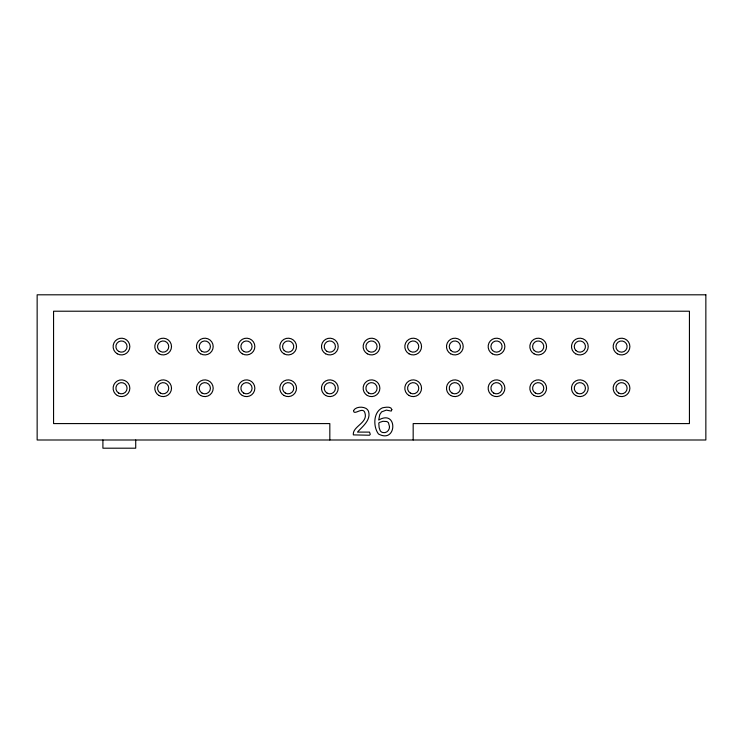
<?xml version="1.0" encoding="UTF-8"?>
<svg xmlns="http://www.w3.org/2000/svg" width="743" height="743" viewBox="0 0 743 743"><rect width="100%" height="100%" fill="white"/><g stroke="black" fill="none" stroke-linecap="round" stroke-linejoin="round"><path stroke-width="1.11" d="M413.173 439.995L413.173 423.584L689.439 423.584L689.439 311.215L53.561 311.215L53.561 423.584L329.827 423.584L329.827 439.995M135.718 439.995L135.718 448.196L102.905 448.196L102.905 439.995M391.849 409.625L391.245 411.074L386.314 410.117L381.596 411.882L379.766 414.585L378.707 420.046C397.914 408.854 397.143 444.175 378.475 433.977C373.042 426.779 373.135 412.04 382.431 407.833C384.967 407.368 391.236 405.91 391.849 409.625M353.566 410.526C353.501 416.359 363.299 405.622 365.008 413.201C367.999 422.99 352.312 426.389 353.343 434.896L369.522 435.222L370.283 434.321L369.503 432.101L357.476 432.101C362.463 426.482 371.091 420.166 368.584 411.566A6.315 6.315 0 0 0 365.974 408.409C362.305 406.402 355.776 406.662 353.566 410.526M389.499 426.612C389.713 430.123 386.509 433.475 382.914 432.537A3.956 3.956 0 0 1 380.156 430.569L379.125 427.587L378.772 422.981L379.998 422.265L382.942 421.3L386.889 421.541L388.431 422.637L389.499 426.612M705.85 294.804L37.15 294.804L37.15 439.995L705.85 439.995L705.85 294.804M117.292 353.807A8.368 8.368 0 0 0 129.839 346.563A8.368 8.368 0 0 0 117.292 339.319A8.368 8.368 0 0 0 117.292 353.807M117.292 395.48A8.368 8.368 0 0 0 129.839 388.236A8.368 8.368 0 0 0 117.292 380.992A8.368 8.368 0 0 0 117.292 395.48M118.676 393.084A5.61 5.61 0 0 0 127.081 388.236A5.61 5.61 0 0 0 118.676 383.379A5.61 5.61 0 0 0 118.676 393.084M118.676 351.42A5.61 5.61 0 0 0 127.081 346.563A5.61 5.61 0 0 0 118.676 341.706A5.61 5.61 0 0 0 118.676 351.42M158.965 353.807A8.368 8.368 0 0 0 171.512 346.563A8.368 8.368 0 0 0 158.965 339.319A8.368 8.368 0 0 0 158.965 353.807M158.965 395.48A8.368 8.368 0 0 0 171.512 388.236A8.368 8.368 0 0 0 158.965 380.992A8.368 8.368 0 0 0 158.965 395.48M160.339 393.084A5.61 5.61 0 0 0 168.754 388.236A5.61 5.61 0 0 0 160.339 383.379A5.61 5.61 0 0 0 160.339 393.084M160.339 351.42A5.61 5.61 0 0 0 168.754 346.563A5.61 5.61 0 0 0 160.339 341.706A5.61 5.61 0 0 0 160.339 351.42M200.638 353.807A8.368 8.368 0 0 0 213.185 346.563A8.368 8.368 0 0 0 200.638 339.319A8.368 8.368 0 0 0 200.638 353.807M200.638 395.48A8.368 8.368 0 0 0 213.185 388.236A8.368 8.368 0 0 0 200.638 380.992A8.368 8.368 0 0 0 200.638 395.48M202.012 393.084A5.61 5.61 0 0 0 210.427 388.236A5.61 5.61 0 0 0 202.012 383.379A5.61 5.61 0 0 0 202.012 393.084M202.012 351.42A5.61 5.61 0 0 0 210.427 346.563A5.61 5.61 0 0 0 202.012 341.706A5.61 5.61 0 0 0 202.012 351.42M242.302 353.807A8.368 8.368 0 0 0 254.858 346.563A8.368 8.368 0 0 0 242.302 339.319A8.368 8.368 0 0 0 242.302 353.807M242.302 395.48A8.368 8.368 0 0 0 254.858 388.236A8.368 8.368 0 0 0 242.302 380.992A8.368 8.368 0 0 0 242.302 395.48M243.685 393.084A5.61 5.61 0 0 0 252.091 388.236A5.61 5.61 0 0 0 243.685 383.379A5.61 5.61 0 0 0 243.685 393.084M243.685 351.42A5.61 5.61 0 0 0 252.091 346.563A5.61 5.61 0 0 0 243.685 341.706A5.61 5.61 0 0 0 243.685 351.42M283.975 353.807A8.368 8.368 0 0 0 296.522 346.563A8.368 8.368 0 0 0 283.975 339.319A8.368 8.368 0 0 0 283.975 353.807M283.975 395.48A8.368 8.368 0 0 0 296.522 388.236A8.368 8.368 0 0 0 283.975 380.992A8.368 8.368 0 0 0 283.975 395.48M285.358 393.084A5.61 5.61 0 0 0 293.764 388.236A5.61 5.61 0 0 0 285.358 383.379A5.61 5.61 0 0 0 285.358 393.084M284.197 350.529A5.61 5.61 0 0 0 293.578 348.012A5.61 5.61 0 0 0 286.705 341.148A5.61 5.61 0 0 0 284.197 350.529M325.648 353.807A8.368 8.368 0 0 0 338.195 346.563A8.368 8.368 0 0 0 325.648 339.319A8.368 8.368 0 0 0 325.648 353.807M325.648 395.48A8.368 8.368 0 0 0 338.195 388.236A8.368 8.368 0 0 0 325.648 380.992A8.368 8.368 0 0 0 325.648 395.48M327.022 393.084A5.61 5.61 0 0 0 335.437 388.236A5.61 5.61 0 0 0 327.022 383.379A5.61 5.61 0 0 0 327.022 393.084M327.022 351.42A5.61 5.61 0 0 0 335.437 346.563A5.61 5.61 0 0 0 327.022 341.706A5.61 5.61 0 0 0 327.022 351.42M617.34 353.807A8.368 8.368 0 0 0 629.888 346.563A8.368 8.368 0 0 0 617.34 339.319A8.368 8.368 0 0 0 617.34 353.807M617.34 395.48A8.368 8.368 0 0 0 629.888 388.236A8.368 8.368 0 0 0 617.34 380.992A8.368 8.368 0 0 0 617.34 395.48M618.724 393.084A5.61 5.61 0 0 0 627.129 388.236A5.61 5.61 0 0 0 618.724 383.379A5.61 5.61 0 0 0 618.724 393.084M617.563 350.529A5.61 5.61 0 0 0 626.943 348.012A5.61 5.61 0 0 0 620.071 341.148A5.61 5.61 0 0 0 617.563 350.529M575.667 353.807A8.368 8.368 0 0 0 588.224 346.563A8.368 8.368 0 0 0 575.667 339.319A8.368 8.368 0 0 0 575.667 353.807M575.667 395.48A8.368 8.368 0 0 0 588.224 388.236A8.368 8.368 0 0 0 575.667 380.992A8.368 8.368 0 0 0 575.667 395.48M577.051 393.084A5.61 5.61 0 0 0 585.456 388.236A5.61 5.61 0 0 0 577.051 383.379A5.61 5.61 0 0 0 577.051 393.084M575.89 350.529A5.61 5.61 0 0 0 585.27 348.012A5.61 5.61 0 0 0 578.407 341.148A5.61 5.61 0 0 0 575.89 350.529M534.003 353.807A8.368 8.368 0 0 0 546.551 346.563A8.368 8.368 0 0 0 534.003 339.319A8.368 8.368 0 0 0 534.003 353.807M534.003 395.48A8.368 8.368 0 0 0 546.551 388.236A8.368 8.368 0 0 0 534.003 380.992A8.368 8.368 0 0 0 534.003 395.48M535.378 393.084A5.61 5.61 0 0 0 543.792 388.236A5.61 5.61 0 0 0 535.378 383.379A5.61 5.61 0 0 0 535.378 393.084M534.217 350.529A5.61 5.61 0 0 0 543.597 348.012A5.61 5.61 0 0 0 536.734 341.148A5.61 5.61 0 0 0 534.217 350.529M492.33 353.807A8.368 8.368 0 0 0 504.878 346.563A8.368 8.368 0 0 0 492.33 339.319A8.368 8.368 0 0 0 492.33 353.807M492.33 395.48A8.368 8.368 0 0 0 504.878 388.236A8.368 8.368 0 0 0 492.33 380.992A8.368 8.368 0 0 0 492.33 395.48M493.705 393.084A5.61 5.61 0 0 0 502.119 388.236A5.61 5.61 0 0 0 493.705 383.379A5.61 5.61 0 0 0 493.705 393.084M492.544 350.529A5.61 5.61 0 0 0 501.924 348.012A5.61 5.61 0 0 0 495.061 341.148A5.61 5.61 0 0 0 492.544 350.529M450.657 353.807A8.368 8.368 0 0 0 463.205 346.563A8.368 8.368 0 0 0 450.657 339.319A8.368 8.368 0 0 0 450.657 353.807M450.657 395.48A8.368 8.368 0 0 0 463.205 388.236A8.368 8.368 0 0 0 450.657 380.992A8.368 8.368 0 0 0 450.657 395.48M452.041 393.084A5.61 5.61 0 0 0 460.446 388.236A5.61 5.61 0 0 0 452.041 383.379A5.61 5.61 0 0 0 452.041 393.084M450.88 350.529A5.61 5.61 0 0 0 460.261 348.012A5.61 5.61 0 0 0 453.388 341.148A5.61 5.61 0 0 0 450.88 350.529M408.984 353.807A8.368 8.368 0 0 0 421.541 346.563A8.368 8.368 0 0 0 408.984 339.319A8.368 8.368 0 0 0 408.984 353.807M408.984 395.48A8.368 8.368 0 0 0 421.541 388.236A8.368 8.368 0 0 0 408.984 380.992A8.368 8.368 0 0 0 408.984 395.48M410.368 393.084A5.61 5.61 0 0 0 418.773 388.236A5.61 5.61 0 0 0 410.368 383.379A5.61 5.61 0 0 0 410.368 393.084M410.368 351.42A5.61 5.61 0 0 0 418.773 346.563A5.61 5.61 0 0 0 410.368 341.706A5.61 5.61 0 0 0 410.368 351.42M367.321 353.807A8.368 8.368 0 0 0 379.868 346.563A8.368 8.368 0 0 0 367.321 339.319A8.368 8.368 0 0 0 367.321 353.807M367.321 395.48A8.368 8.368 0 0 0 379.868 388.236A8.368 8.368 0 0 0 367.321 380.992A8.368 8.368 0 0 0 367.321 395.48M368.695 393.084A5.61 5.61 0 0 0 377.11 388.236A5.61 5.61 0 0 0 368.695 383.379A5.61 5.61 0 0 0 368.695 393.084M368.695 351.42A5.61 5.61 0 0 0 377.11 346.563A5.61 5.61 0 0 0 368.695 341.706A5.61 5.61 0 0 0 368.695 351.42"/></g></svg>
